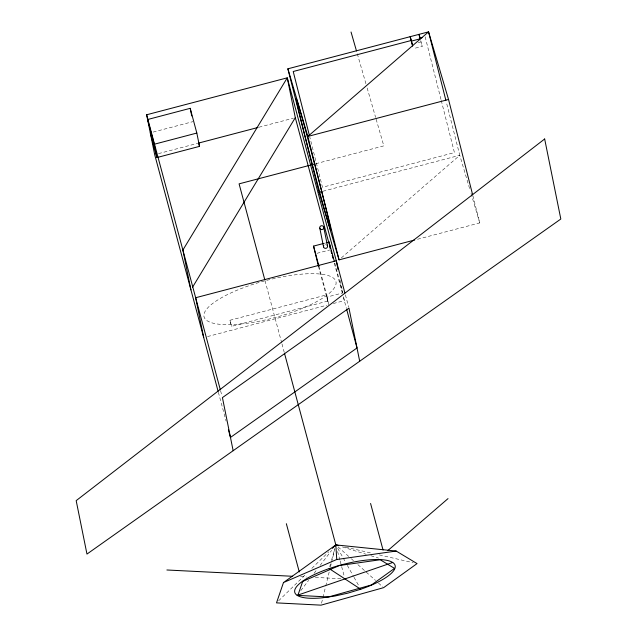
<?xml version="1.0" encoding="UTF-8"?>
<svg xmlns="http://www.w3.org/2000/svg" width="637" height="637" viewBox="0 0 637 637"><rect width="100%" height="100%" fill="white"/><g stroke="black" fill="none" stroke-linecap="round" stroke-linejoin="round"><path stroke-width="0.48" stroke-dasharray="3.19 2.39" d="M321.534 603.239L322.704 598.454M322.935 597.498L325.515 586.98M325.754 586.024L329.273 571.684M330.444 566.906L331.383 563.076M331.614 562.121L334.903 548.736M329.703 566.691L330.507 563.849M331.574 560.058L334.767 548.696M300.791 590.618L308.65 580.371M314.089 573.276L316.501 570.131M320.132 565.401L331.606 550.424M278.624 600.81L306.174 573.897M311.819 568.371L328.772 551.809M341.321 257.921L459.771 155.285L446.362 102.246M418.246 42.599L420.898 41.907L422.204 46.326L413.381 48.643M153.127 132.09L192.892 121.643M158.509 153.613L197.733 143.309M258.956 127.225L293.394 118.171M315.769 163.725L383.816 145.865L375.894 118.347M322.919 191.243L459.771 155.285L469.899 189.571M323.628 243.453L325.467 242.976M316.931 253.319L329.767 249.951M417.546 239.257L479.749 222.91L472.925 195.909M229.941 320.268L326.263 294.963L327.1 297.933L327.864 301.062L231.55 326.367L229.941 320.268L231.55 326.367M328.748 304.717L327.187 297.017L342.77 292.924L339.824 278.321M207.551 336.559L326.821 305.227M333.326 303.515L344.33 300.624L343.359 295.815M300.545 576.684L306.469 576.987M315.347 577.425L341.989 578.762M345.509 547.135L372.573 553.362M379.341 554.915L413.174 562.702M342.475 546.96L366.179 554.278M370.917 555.743L378.505 558.092M338.04 546.88L350.533 558.068M351.274 558.721L353.479 560.695M357.883 564.645L375.527 580.426M378.466 583.062L382.877 587.011M337.753 548.322L345.413 561.961M347.324 565.369L353.551 576.453M354.029 577.305L358.814 585.833M471.03 193.385L479.749 222.91M357.317 53.826L366.06 84.188M367.151 87.986L375.615 117.399M345.413 294.875L348.71 307.185M334.791 263.145L342.77 292.924M334.29 263.161L342.268 292.94M343.295 296.778L346.361 308.197M318.954 266.282L327.187 297.017M318.444 266.29L328.485 303.761M265.032 280.662L281.729 342.961M281.984 343.924L284.293 352.548M337.61 551.523L339.887 560.019M340.142 560.966L341.408 565.688M341.655 566.635L344.442 577.026M220.617 390.887L221.907 395.688M218.372 392.312L226.095 421.121M425.158 36.835L441.011 99.539M441.258 100.503L454.428 152.593L322.489 187.262L309.805 137.098M420.77 40.664L422.204 46.326M327.864 301.062L326.263 294.963M325.029 244.528A2.03 1.951 -11.4 0 1 325.555 244.457M240.268 324.042A68.247 19.038 -15 0 0 335.994 281.841A68.247 19.038 -15 0 0 233.723 291.658A68.247 19.038 -15 0 0 240.268 324.042"/><path stroke-width="0.96" d="M283.481 582.56L276.506 602.881L321.064 605.15L383.609 587.664L417.044 563.594L396.19 551.053L335.834 544.914L283.481 582.56L336.75 559.493L396.19 551.053M192.47 287.327L295.305 117.67L287.263 77.833L146.637 114.779L154.687 154.616L218.117 391.349M334.632 546.482L335.834 544.914L284.548 353.503M332.307 548.361L335.834 544.914L338.741 545.575M387.837 550.575L448.018 498.612M297.168 595.348L392.726 562.479M360.725 589.241L347.826 593.143L334.728 596.073L322.322 597.832A51.947 14.492 -15 0 1 307.392 578.181A51.947 14.492 -15 0 1 387.017 560.369A51.947 14.492 -15 0 1 360.725 589.241L329.17 568.586M414.671 240.006L339.067 259.872L319.089 192.247L287.876 68.812L428.558 31.85L448.536 99.476L472.678 194.946M411.144 40.521L293.219 71.503L309.319 135.171M422.554 37.519L419.958 38.204L418.987 34.366L420.293 38.777L411.478 41.094L410.172 36.683L412.601 45.991M157.857 157.315L199.516 146.367L196.825 133.053L190.2 108.33L147.593 119.525L154.218 144.249L156.909 157.562L150.284 132.838M154.218 144.249L196.825 133.053M198.688 143.054L258.001 127.472M448.536 99.476L307.854 136.437L287.876 68.812M314.805 163.98L239.09 183.854L264.777 279.699M319.089 192.247L321.956 191.498M318.444 266.29L313.547 246.105L323.628 243.453M326.383 242.737L329.13 242.012L334.282 261.226M166.886 569.988L292.63 576.286M337.737 545.495L335.834 544.914L336.75 559.493M351.035 32.001L356.497 50.976M344.904 292.98L287.263 77.833L182.883 250.038L190.925 289.875M295.305 117.67L329.146 243.971M329.663 245.882L330.428 248.748L329.13 242.012M330.945 250.667L331.718 253.55M332.227 255.469L333 258.351M346.616 309.144L357.015 347.969L230.467 437.444L228.412 429.76M313.547 246.105L318.954 266.282M370.575 503.461L383.052 550.026M198.497 142.561L199.516 146.367M286.347 523.694L299.279 571.954M146.637 114.779L220.362 389.924M296.627 101.466L296.611 101.418A67.801 1.139 75.3 0 1 309.749 145.873L309.773 145.977M445.868 100.32L428.558 31.85L307.854 136.437L339.067 259.872M411.478 41.094L412.665 45.808M330.316 227.218L330.332 227.266A67.801 1.139 75.3 0 1 317.194 182.811L317.17 182.708A67.721 1.139 75.3 0 1 296.627 101.474M359.69 361.235L348.965 308.133L222.424 397.607L233.15 450.709M338.048 269.555L336.28 260.788L195.663 297.734L203.705 337.57M323.707 227.138L327.498 245.898M319.782 228.165L323.572 246.925M190.2 108.33L191.737 115.934M309.757 145.905A67.721 1.139 75.3 0 1 330.292 227.138M326.98 245.022A2.03 1.951 -11.4 0 1 327.076 247.658A2.03 1.951 -11.4 0 1 324.352 248.016A2.03 1.951 -11.4 0 1 323.787 245.444M302.702 581.406L297.869 595.388L328.485 596.965L371.498 584.949L394.526 568.387L380.217 559.756L339.354 565.545L302.702 581.406M544.659 138.985L76.177 500.642L86.966 554.071L560.823 219.024L544.659 138.985M320.714 229.352A2.03 1.951 -11.4 0 0 323.771 227.64A2.03 1.951 -11.4 0 0 320.745 225.968A2.03 1.951 -11.4 0 0 320.714 229.352"/></g></svg>
